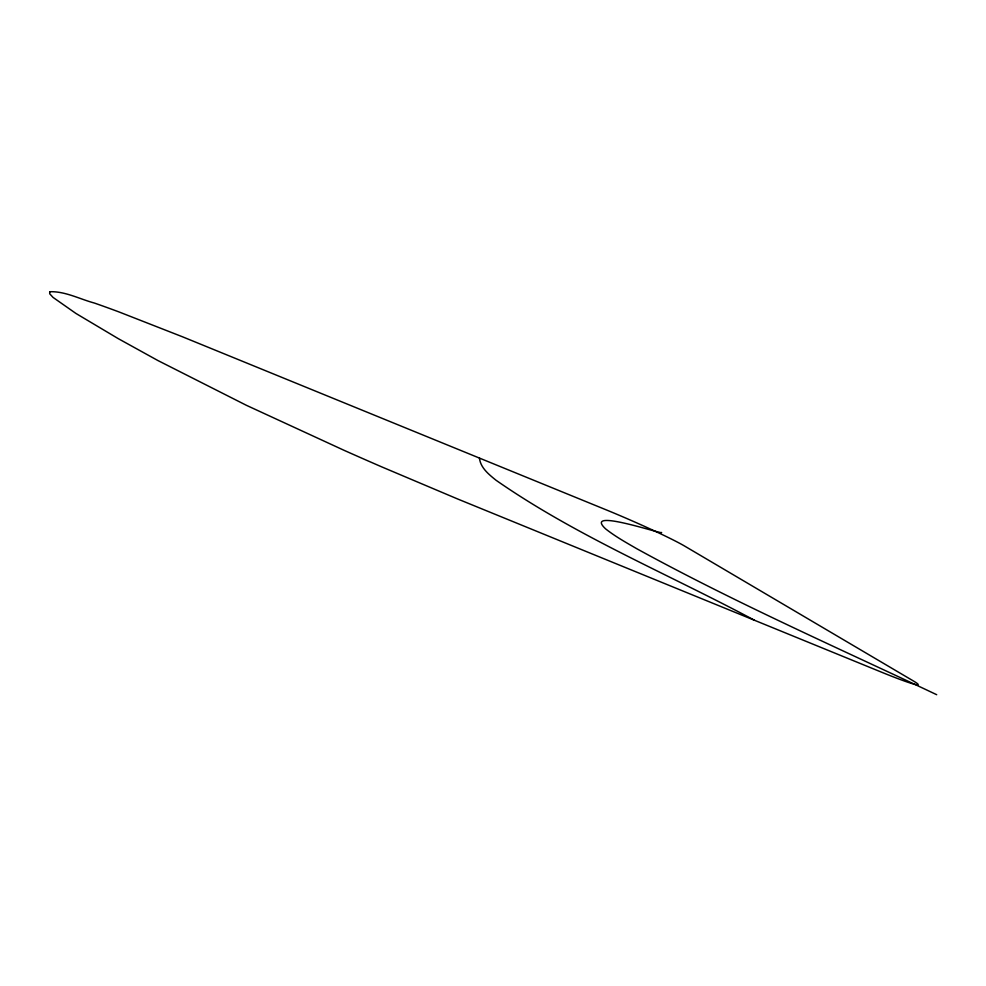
<?xml version="1.0" encoding="UTF-8"?>
<svg xmlns="http://www.w3.org/2000/svg" width="986" height="986" viewBox="0 0 986 986"><rect width="100%" height="100%" fill="white"/><g stroke="black" fill="none" stroke-linecap="round" stroke-linejoin="round"><path stroke-width="1.48" d="M661.532 532.452C664.133 535.188 582.036 506.927 605.626 528.878C615.276 536.52 626.098 542.522 636.709 548.684C734.2 602.298 836.251 647.075 936.7 694.711M754.598 620.317C668.385 574.111 576.6 536.31 495.995 480.219C488.859 474.414 480.539 467.906 479.43 458.071M49.719 291.733L49.707 293.766L53.034 297.402L75.897 313.425L118.283 338.654L157.945 360.556L246.451 405.332L344.397 450.466A236.258 12.781 23.6 0 0 381.829 466.92L457.603 498.965L881.188 672.033A65.631 3.55 23.6 0 0 913.541 681.055L684.691 546.108A65.631 3.55 23.6 0 0 606.008 509.774L182.681 336.867L118.986 311.933A236.258 12.781 23.6 0 0 94.385 303.047C79.755 299.103 65.039 291.129 49.719 291.733"/></g></svg>
